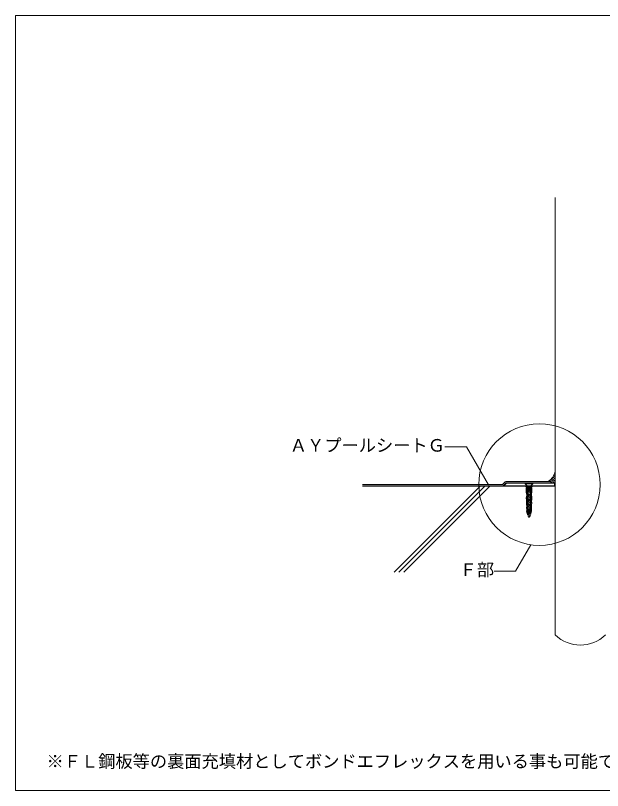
# Model space of a CAD drawing. Units: millimetres on the paper, with parts at other scales. Extents: x -135 to 135, y -94 to 92.
# Drawn here: x -135 to 1.3, y -88 to 92 of the extents above; entities that cross this region are included whole.
import ezdxf
from ezdxf.enums import TextEntityAlignment as Align

# ---------------------------------------------------------------- set-up
doc = ezdxf.new("R2010")
doc.units = ezdxf.units.MM
for name, color, linetype, lineweight in [('1-1_記号', 1, 'Continuous', 18), ('1-2_ハッチング', 4, 'Continuous', 9), ('1-4_リベットルーフ', 5, 'Continuous', 9), ('1-5_ＦＬ鋼板・ディスク', 8, 'Continuous', 18), ('1-6_アンカー類', 4, 'Continuous', 9), ('1-7_設備', 3, 'Continuous', 9), ('1-A_元図・躯体', 7, 'Continuous', 9), ('1-C_アンカー類2', 7, 'Continuous', 9), ('E-0', 7, 'Continuous', 9), ('F-0', 7, 'Continuous', 9)]:
    doc.layers.add(name, color=color, linetype=linetype, lineweight=lineweight)
doc.layers.add('E-1', color=7, linetype='Continuous')
doc.styles.add('ＭＳ ゴシック', font='')
doc.styles.get('ＭＳ ゴシック').set_extended_font_data('MS Gothic')

msp = doc.modelspace()

# ---------------------------------------------------------------- linework, layer by layer
at = {"layer": '1-1_記号'}
msp.add_circle((-13.338, -16.951), 14.108, dxfattribs=at)
at = {"layer": '1-2_ハッチング'}
for p, q in [((-9.676, -14.085), (-9.722, -14.039)), ((-10.716, -16.227), (-10.966, -15.977)), ((-9.676, -16.736), (-10.69, -15.722)), ((-9.676, -16.206), (-10.441, -15.441)), ((-9.676, -15.676), (-10.217, -15.134)), ((-9.676, -15.145), (-10.021, -14.8)), ((-9.676, -14.615), (-9.855, -14.436)), ((-11.246, -16.227), (-11.267, -16.206)), ((-10.316, -16.627), (-10.676, -16.267)), ((-9.676, -17.267), (-9.876, -17.067))]:
    msp.add_line(p, q, dxfattribs=at)
msp.add_arc((-13.461, -13.008), 3.878, 303.902, 347.385, dxfattribs=at)
at = {"layer": '1-4_リベットルーフ'}
for p, q in [((-22.052, -16.927), (-54.448, -16.927)), ((-21.928, -17.227), (-54.448, -17.227)), ((-21.769, -16.81), (-21.303, -16.344)), ((-21.645, -17.11), (-21.179, -16.644)), ((-21.02, -16.227), (-10.676, -16.227))]:
    msp.add_line(p, q, dxfattribs=at)
msp.add_lwpolyline([(-20.896, -16.527), (-10.676, -16.527), (-10.676, -16.227)], dxfattribs=at)
for centre, start, end in [((-22.052, -16.527), 270, 315), ((-21.928, -16.827), 270, 315), ((-21.02, -16.627), 90, 135), ((-20.896, -16.927), 90, 135)]:
    msp.add_arc(centre, 0.4, start, end, dxfattribs=at)
at = {"layer": '1-5_ＦＬ鋼板・ディスク'}
for p, q in [((-21.62, -17.227), (-21.02, -16.627)), ((-9.876, -17.227), (-21.62, -17.227)), ((-9.876, -16.627), (-21.02, -16.627)), ((-9.876, -16.627), (-9.876, -17.227))]:
    msp.add_line(p, q, dxfattribs=at)
at = {"layer": '1-6_アンカー類'}
for p, q in [((-16.648, -16.627), (-16.648, -16.775)), ((-14.848, -16.627), (-16.648, -16.627)), ((-16.175, -17.249), (-16.648, -16.775)), ((-15.499, -17.627), (-16.213, -17.85)), ((-15.429, -17.985), (-16.213, -18.23)), ((-15.38, -17.307), (-16.116, -17.307)), ((-16.116, -17.39), (-16.116, -17.627)), ((-15.38, -17.627), (-16.116, -17.627)), ((-16.068, -17.627), (-16.068, -17.804)), ((-16.068, -17.915), (-16.068, -18.184)), ((-15.429, -17.717), (-15.429, -17.985)), ((-15.283, -18.051), (-15.429, -17.985)), ((-15.38, -17.39), (-15.38, -17.627)), ((-15.283, -17.671), (-15.38, -17.627)), ((-15.322, -17.249), (-14.848, -16.775)), ((-15.283, -18.051), (-16.213, -18.23)), ((-15.428, -18.365), (-16.213, -18.609)), ((-15.282, -18.431), (-16.213, -18.609)), ((-15.429, -18.745), (-16.213, -18.989)), ((-15.283, -18.811), (-16.213, -18.989)), ((-15.429, -19.126), (-16.213, -19.37)), ((-15.283, -19.192), (-16.213, -19.37)), ((-15.428, -19.506), (-16.213, -19.75)), ((-15.282, -19.571), (-16.213, -19.75)), ((-16.068, -18.295), (-16.068, -18.564)), ((-16.068, -18.675), (-16.068, -18.944)), ((-16.068, -19.055), (-16.068, -19.325)), ((-16.068, -19.436), (-16.068, -19.705)), ((-15.429, -18.097), (-15.429, -18.365)), ((-15.429, -18.477), (-15.429, -18.745)), ((-15.283, -18.811), (-15.429, -18.745)), ((-15.429, -18.857), (-15.429, -19.126)), ((-15.283, -19.192), (-15.429, -19.126)), ((-15.429, -19.237), (-15.429, -19.506)), ((-15.429, -19.617), (-15.429, -19.886)), ((-15.282, -18.431), (-15.428, -18.365)), ((-15.282, -19.571), (-15.428, -19.506)), ((-15.429, -19.886), (-16.213, -20.13)), ((-15.283, -19.952), (-16.213, -20.13)), ((-15.429, -20.267), (-16.213, -20.511)), ((-15.283, -20.332), (-16.213, -20.511)), ((-15.429, -20.647), (-16.213, -20.891)), ((-15.283, -20.713), (-16.213, -20.891)), ((-15.429, -21.027), (-16.213, -21.271)), ((-15.283, -21.093), (-16.213, -21.271)), ((-15.429, -21.407), (-16.213, -21.651)), ((-15.283, -21.473), (-16.213, -21.651)), ((-16.068, -19.816), (-16.068, -20.085)), ((-16.068, -20.196), (-16.068, -20.465)), ((-16.068, -20.576), (-16.068, -20.846)), ((-16.068, -20.957), (-16.068, -21.226)), ((-16.068, -21.337), (-16.068, -21.606)), ((-15.283, -19.952), (-15.429, -19.886)), ((-15.429, -19.997), (-15.429, -20.267)), ((-15.283, -20.332), (-15.429, -20.267)), ((-15.429, -20.378), (-15.429, -20.647)), ((-15.283, -20.713), (-15.429, -20.647)), ((-15.429, -20.758), (-15.429, -21.027)), ((-15.283, -21.093), (-15.429, -21.027)), ((-15.429, -21.138), (-15.429, -21.407)), ((-15.283, -21.473), (-15.429, -21.407)), ((-15.429, -21.518), (-15.429, -21.787)), ((-15.428, -21.787), (-16.213, -22.031)), ((-15.282, -21.853), (-16.213, -22.031)), ((-15.429, -22.167), (-16.213, -22.411)), ((-15.283, -22.233), (-16.213, -22.411)), ((-15.429, -22.547), (-16.213, -22.791)), ((-15.283, -22.613), (-16.213, -22.791)), ((-15.429, -22.927), (-16.213, -23.171)), ((-15.283, -22.993), (-16.213, -23.171)), ((-15.429, -23.307), (-16.213, -23.551)), ((-15.283, -23.373), (-16.213, -23.551)), ((-16.068, -21.717), (-16.068, -21.986)), ((-16.068, -22.096), (-16.068, -22.366)), ((-16.068, -22.477), (-16.068, -22.746)), ((-16.068, -22.857), (-16.068, -23.126)), ((-16.068, -23.237), (-16.068, -23.506)), ((-15.429, -21.898), (-15.429, -22.167)), ((-15.283, -22.233), (-15.429, -22.167)), ((-15.429, -22.278), (-15.429, -22.547)), ((-15.283, -22.613), (-15.429, -22.547)), ((-15.429, -22.658), (-15.429, -22.927)), ((-15.283, -22.993), (-15.429, -22.927)), ((-15.429, -23.038), (-15.429, -23.307)), ((-15.283, -23.373), (-15.429, -23.307)), ((-15.282, -21.853), (-15.428, -21.787)), ((-15.432, -23.687), (-16.166, -23.921)), ((-15.419, -24.134), (-16.028, -24.25)), ((-15.285, -23.753), (-15.432, -23.687)), ((-15.429, -23.418), (-15.429, -23.613))]:
    msp.add_line(p, q, dxfattribs=at)
for points in [[(-14.848, -16.627), (-14.848, -16.775), (-16.648, -16.775)], [(-16.213, -18.23), (-16.068, -18.295), (-15.283, -18.051)], [(-16.213, -18.609), (-16.067, -18.675), (-15.282, -18.431)], [(-16.213, -18.989), (-16.068, -19.055), (-15.283, -18.811)], [(-16.213, -19.37), (-16.068, -19.436), (-15.283, -19.192)], [(-16.213, -19.75), (-16.067, -19.816), (-15.282, -19.571)], [(-16.213, -20.13), (-16.068, -20.196), (-15.283, -19.952)], [(-16.213, -20.511), (-16.068, -20.576), (-15.283, -20.332)], [(-16.213, -20.891), (-16.068, -20.957), (-15.283, -20.713)], [(-16.213, -21.271), (-16.068, -21.337), (-15.283, -21.093)], [(-16.213, -21.651), (-16.068, -21.717), (-15.283, -21.473)], [(-16.213, -22.031), (-16.067, -22.097), (-15.282, -21.853)], [(-16.213, -22.411), (-16.068, -22.477), (-15.283, -22.233)], [(-16.213, -22.791), (-16.068, -22.857), (-15.283, -22.613)], [(-16.213, -23.171), (-16.068, -23.237), (-15.283, -22.993)], [(-16.213, -23.551), (-16.068, -23.617), (-15.283, -23.373)], [(-15.493, -24.068), (-16.028, -24.25), (-15.915, -24.323)], [(-15.915, -24.323), (-15.419, -24.134), (-15.493, -24.068)]]:
    msp.add_lwpolyline(points, dxfattribs=at)
for points in [[(-15.283, -17.671), (-16.213, -17.85), (-16.068, -17.915)], [(-16.021, -23.987), (-15.285, -23.753), (-16.166, -23.921)]]:
    msp.add_lwpolyline(points, close=True, dxfattribs=at)
for centre, radius, start, end in [((-16.316, -17.39), 0.2, 0, 45), ((-15.18, -17.39), 0.2, 135, 180), ((-14.192, -23.579), 1.877, 181.153, 189.302), ((-14.192, -23.579), 1.877, 192.558, 200.133), ((-14.192, -23.579), 1.877, 203.352, 213.951), ((-17.305, -23.579), 1.877, 326.049, 341.511), ((-17.305, -23.579), 1.877, 344.901, 353.165), ((-17.305, -23.579), 1.877, 356.704, 358.981)]:
    msp.add_arc(centre, radius, start, end, dxfattribs=at)
at = {"layer": '1-7_設備'}
msp.add_line((-9.676, 49.742), (-9.676, -51.86), dxfattribs=at)
msp.add_arc((-3.832, -45.818), 8.406, 225.954, 314.067, dxfattribs=at)
at = {"layer": '1-A_元図・躯体'}
for p, q in [((-9.676, -17.327), (-54.448, -17.327)), ((-47.1, -37.289), (-27.138, -17.327)), ((-45.968, -37.289), (-26.007, -17.327)), ((-44.837, -37.289), (-24.875, -17.327))]:
    msp.add_line(p, q, dxfattribs=at)
at = {"layer": '1-C_アンカー類2'}
for p, q in [((-16.483, -17.417), (-16.483, -17.327)), ((-15.013, -17.327), (-16.483, -17.327)), ((-15.013, -17.417), (-16.483, -17.417)), ((-16.326, -17.587), (-16.483, -17.417)), ((-16.306, -17.587), (-16.426, -17.687)), ((-16.426, -18.727), (-16.426, -17.687)), ((-15.17, -17.587), (-16.326, -17.587)), ((-15.17, -17.727), (-16.326, -17.727)), ((-16.326, -19.167), (-16.326, -17.727)), ((-15.17, -17.947), (-16.326, -17.947)), ((-16.306, -17.727), (-16.306, -17.587)), ((-16.148, -19.167), (-16.148, -17.947)), ((-15.798, -17.727), (-15.798, -17.587)), ((-15.798, -17.727), (-15.748, -17.687)), ((-15.698, -17.727), (-15.748, -17.687)), ((-15.698, -17.727), (-15.698, -17.587)), ((-15.478, -18.048), (-15.478, -17.947)), ((-15.418, -18.048), (-15.418, -17.947)), ((-15.348, -19.167), (-15.348, -17.947)), ((-15.07, -17.687), (-15.19, -17.587)), ((-15.19, -17.727), (-15.19, -17.587)), ((-15.17, -17.587), (-15.013, -17.417)), ((-15.17, -19.167), (-15.17, -17.727)), ((-15.07, -18.727), (-15.07, -17.687)), ((-15.013, -17.417), (-15.013, -17.327)), ((-16.326, -19.107), (-16.426, -18.727)), ((-16.168, -19.687), (-16.371, -19.687)), ((-16.361, -19.927), (-16.294, -19.167)), ((-16.163, -19.567), (-16.36, -19.567)), ((-16.159, -19.447), (-16.349, -19.447)), ((-16.154, -19.327), (-16.339, -19.327)), ((-16.15, -19.207), (-16.328, -19.207)), ((-16.148, -18.087), (-16.326, -18.087)), ((-16.143, -18.187), (-16.326, -18.187)), ((-16.148, -18.287), (-16.326, -18.287)), ((-16.148, -18.387), (-16.326, -18.387)), ((-16.148, -18.487), (-16.326, -18.487)), ((-16.148, -18.587), (-16.326, -18.587)), ((-16.148, -18.687), (-16.326, -18.687)), ((-16.148, -18.807), (-16.326, -18.807)), ((-16.148, -19.167), (-16.326, -19.167)), ((-16.177, -19.927), (-16.148, -19.167)), ((-16.078, -18.867), (-16.078, -18.686)), ((-16.018, -18.867), (-16.078, -18.867)), ((-16.078, -19.148), (-16.078, -18.967)), ((-16.018, -18.967), (-16.078, -18.967)), ((-16.018, -18.867), (-16.018, -18.686)), ((-16.018, -19.148), (-16.018, -18.967)), ((-15.959, -18.468), (-15.57, -18.216)), ((-15.959, -19.367), (-15.57, -19.618)), ((-15.927, -18.518), (-15.537, -18.267)), ((-15.927, -19.316), (-15.537, -19.568)), ((-15.478, -20.248), (-15.478, -19.786)), ((-15.418, -20.248), (-15.418, -19.786)), ((-15.17, -18.087), (-15.348, -18.087)), ((-15.17, -18.187), (-15.348, -18.187)), ((-15.17, -18.287), (-15.348, -18.287)), ((-15.17, -18.387), (-15.348, -18.387)), ((-15.17, -18.487), (-15.348, -18.487)), ((-15.17, -18.587), (-15.348, -18.587)), ((-15.17, -18.687), (-15.348, -18.687)), ((-15.17, -18.807), (-15.348, -18.807)), ((-15.17, -19.167), (-15.348, -19.167)), ((-15.32, -19.928), (-15.348, -19.167)), ((-15.169, -19.207), (-15.348, -19.207)), ((-15.158, -19.327), (-15.342, -19.327)), ((-15.147, -19.447), (-15.338, -19.447)), ((-15.137, -19.567), (-15.334, -19.567)), ((-15.126, -19.687), (-15.329, -19.687)), ((-15.136, -19.927), (-15.203, -19.167)), ((-15.07, -18.727), (-15.17, -19.107)), ((-16.393, -20.267), (-16.393, -19.927)), ((-16.177, -19.927), (-16.393, -19.927)), ((-16.178, -20.267), (-16.393, -20.267)), ((-16.176, -20.347), (-16.39, -20.347)), ((-16.173, -20.467), (-16.387, -20.467)), ((-16.17, -20.587), (-16.384, -20.587)), ((-16.172, -19.807), (-16.381, -19.807)), ((-16.167, -20.707), (-16.381, -20.707)), ((-16.164, -20.827), (-16.378, -20.827)), ((-16.161, -20.947), (-16.375, -20.947)), ((-16.158, -21.067), (-16.373, -21.067)), ((-16.341, -21.067), (-16.361, -20.267)), ((-16.156, -21.467), (-16.361, -21.467)), ((-16.151, -21.567), (-16.359, -21.567)), ((-16.298, -22.167), (-16.333, -21.407)), ((-16.178, -20.267), (-16.177, -19.925)), ((-16.158, -21.067), (-16.178, -20.267)), ((-16.123, -22.167), (-16.158, -21.407)), ((-16.078, -21.348), (-16.078, -20.886)), ((-16.018, -21.348), (-16.018, -20.886)), ((-15.959, -20.668), (-15.57, -20.416)), ((-15.959, -21.567), (-15.61, -21.792)), ((-15.927, -20.718), (-15.537, -20.467)), ((-15.927, -21.516), (-15.577, -21.742)), ((-15.373, -22.167), (-15.338, -21.407)), ((-15.138, -21.567), (-15.346, -21.567)), ((-15.135, -21.467), (-15.343, -21.467)), ((-15.338, -21.067), (-15.318, -20.267)), ((-15.123, -21.067), (-15.338, -21.067)), ((-15.131, -21.407), (-15.338, -21.407)), ((-15.122, -20.947), (-15.335, -20.947)), ((-15.116, -20.707), (-15.329, -20.707)), ((-15.119, -20.827), (-15.329, -20.827)), ((-15.113, -20.587), (-15.326, -20.587)), ((-15.116, -19.807), (-15.325, -19.807)), ((-15.11, -20.467), (-15.323, -20.467)), ((-15.103, -19.927), (-15.32, -19.927)), ((-15.318, -20.267), (-15.32, -19.928)), ((-15.107, -20.347), (-15.32, -20.347)), ((-15.103, -20.267), (-15.318, -20.267)), ((-15.198, -22.167), (-15.181, -21.407)), ((-15.156, -21.067), (-15.136, -20.267)), ((-15.131, -21.407), (-15.123, -21.067)), ((-15.103, -20.267), (-15.103, -19.927)), ((-16.142, -21.687), (-16.357, -21.687)), ((-16.137, -21.807), (-16.355, -21.807)), ((-16.133, -21.927), (-16.353, -21.927)), ((-16.128, -22.047), (-16.351, -22.047)), ((-16.348, -22.527), (-16.348, -22.167)), ((-16.123, -22.167), (-16.348, -22.167)), ((-16.123, -22.527), (-16.348, -22.527)), ((-16.168, -23.727), (-16.348, -23.047)), ((-16.123, -23.047), (-16.348, -23.047)), ((-16.123, -22.637), (-16.333, -22.637)), ((-16.123, -22.737), (-16.333, -22.737)), ((-16.123, -22.837), (-16.333, -22.837)), ((-16.123, -22.937), (-16.333, -22.937)), ((-16.298, -23.047), (-16.298, -22.527)), ((-16.123, -23.047), (-16.123, -22.527)), ((-16.048, -22.707), (-16.048, -22.743)), ((-16.048, -23.167), (-16.048, -23.203)), ((-15.748, -23.067), (-16.03, -22.7)), ((-15.748, -23.527), (-16.03, -23.16)), ((-15.748, -23.167), (-16.028, -22.804)), ((-15.748, -23.627), (-16.028, -23.264)), ((-15.778, -22.927), (-15.778, -22.892)), ((-15.718, -22.927), (-15.778, -22.927)), ((-15.748, -23.067), (-15.466, -22.7)), ((-15.748, -23.167), (-15.469, -22.804)), ((-15.748, -23.527), (-15.466, -23.16)), ((-15.748, -23.627), (-15.469, -23.264)), ((-15.718, -22.927), (-15.718, -22.892)), ((-15.659, -22.674), (-15.61, -22.642)), ((-15.627, -22.724), (-15.577, -22.692)), ((-15.518, -22.474), (-15.518, -21.96)), ((-15.458, -22.474), (-15.458, -21.96)), ((-15.448, -22.707), (-15.448, -22.743)), ((-15.448, -23.167), (-15.448, -23.203)), ((-15.148, -22.167), (-15.373, -22.167)), ((-15.373, -23.047), (-15.373, -22.527)), ((-15.148, -22.527), (-15.373, -22.527)), ((-15.163, -22.637), (-15.373, -22.637)), ((-15.163, -22.737), (-15.373, -22.737)), ((-15.163, -22.837), (-15.373, -22.837)), ((-15.163, -22.937), (-15.373, -22.937)), ((-15.149, -23.047), (-15.373, -23.047)), ((-15.149, -22.047), (-15.369, -22.047)), ((-15.146, -21.927), (-15.364, -21.927)), ((-15.143, -21.807), (-15.36, -21.807)), ((-15.14, -21.687), (-15.355, -21.687)), ((-15.328, -23.727), (-15.148, -23.047)), ((-15.198, -23.047), (-15.198, -22.527)), ((-15.148, -22.527), (-15.148, -22.167)), ((-15.328, -23.727), (-16.168, -23.727))]:
    msp.add_line(p, q, dxfattribs=at)
for points in [[(-15.698, -17.587), (-15.748, -17.687), (-15.798, -17.587)], [(-16.158, -21.407), (-16.366, -21.407), (-16.373, -21.067)]]:
    msp.add_lwpolyline(points, dxfattribs=at)
for centre, radius, start, end in [((-15.818, -18.686), 0.26, 122.858, 180), ((-15.818, -19.148), 0.26, 180, 237.142), ((-15.818, -18.686), 0.2, 122.858, 180), ((-15.818, -19.148), 0.2, 180, 237.142), ((-15.678, -18.048), 0.2, 302.858, 0), ((-15.678, -19.786), 0.2, 0, 57.142), ((-15.678, -18.048), 0.26, 302.858, 0), ((-15.678, -19.786), 0.26, 0, 57.142), ((-15.818, -20.886), 0.26, 122.858, 180), ((-15.818, -21.348), 0.26, 180, 237.142), ((-15.818, -20.886), 0.2, 122.858, 180), ((-15.818, -21.348), 0.2, 180, 237.142), ((-15.678, -20.248), 0.2, 302.858, 0), ((-15.678, -20.248), 0.26, 302.858, 0), ((-16.038, -22.707), 0.01, 37.569, 180), ((-15.948, -22.743), 0.1, 180, 217.569), ((-16.038, -23.167), 0.01, 37.569, 180), ((-15.948, -23.203), 0.1, 180, 217.569), ((-15.518, -22.892), 0.26, 122.858, 180), ((-15.518, -22.892), 0.2, 122.858, 180), ((-15.718, -21.96), 0.2, 0, 57.142), ((-15.718, -22.474), 0.2, 302.858, 0), ((-15.718, -21.96), 0.26, 0, 57.142), ((-15.718, -22.474), 0.26, 302.858, 0), ((-15.548, -22.743), 0.1, 322.431, 0), ((-15.548, -23.203), 0.1, 322.431, 0), ((-15.458, -22.707), 0.01, 0, 142.431), ((-15.458, -23.167), 0.01, 0, 142.431)]:
    msp.add_arc(centre, radius, start, end, dxfattribs=at)
at = {"layer": 'E-0'}
for q in [(-35.3, -8.18), (-25.192, -17.027)]:
    msp.add_line((-30.3, -8.18), q, dxfattribs=at)
at = {"layer": 'E-0', "color": 1, "lineweight": 18}
for q in [(-15.31, -30.92), (-23.861, -37.071)]:
    msp.add_line((-18.861, -37.071), q, dxfattribs=at)
at = {"layer": 'F-0'}
msp.add_line((-135, 92), (-135, -88), dxfattribs=at)
msp.add_lwpolyline([(-135, 92), (135, 92), (135, -88), (-135, -88)], dxfattribs=at)

# ---------------------------------------------------------------- texts
at = {"layer": 'E-0', "style": 'ＭＳ ゴシック'}
msp.add_text('ＡＹプールシートＧ', height=2.933, dxfattribs=at).set_placement((-71.3, -10.18), align=Align.BOTTOM_LEFT)
at = {"layer": 'E-0', "color": 1, "style": 'ＭＳ ゴシック'}
msp.add_text('Ｆ部', height=2.933, dxfattribs=at).set_placement((-31.861, -39.071), align=Align.BOTTOM_LEFT)
at = {"layer": 'E-1', "style": 'ＭＳ ゴシック'}
msp.add_text('※ＦＬ鋼板等の裏面充填材としてボンドエフレックスを用いる事も可能です。', height=2.933, dxfattribs=at).set_placement((-127.798, -83.564), align=Align.BOTTOM_LEFT)

doc.saveas('drawing.dxf')
